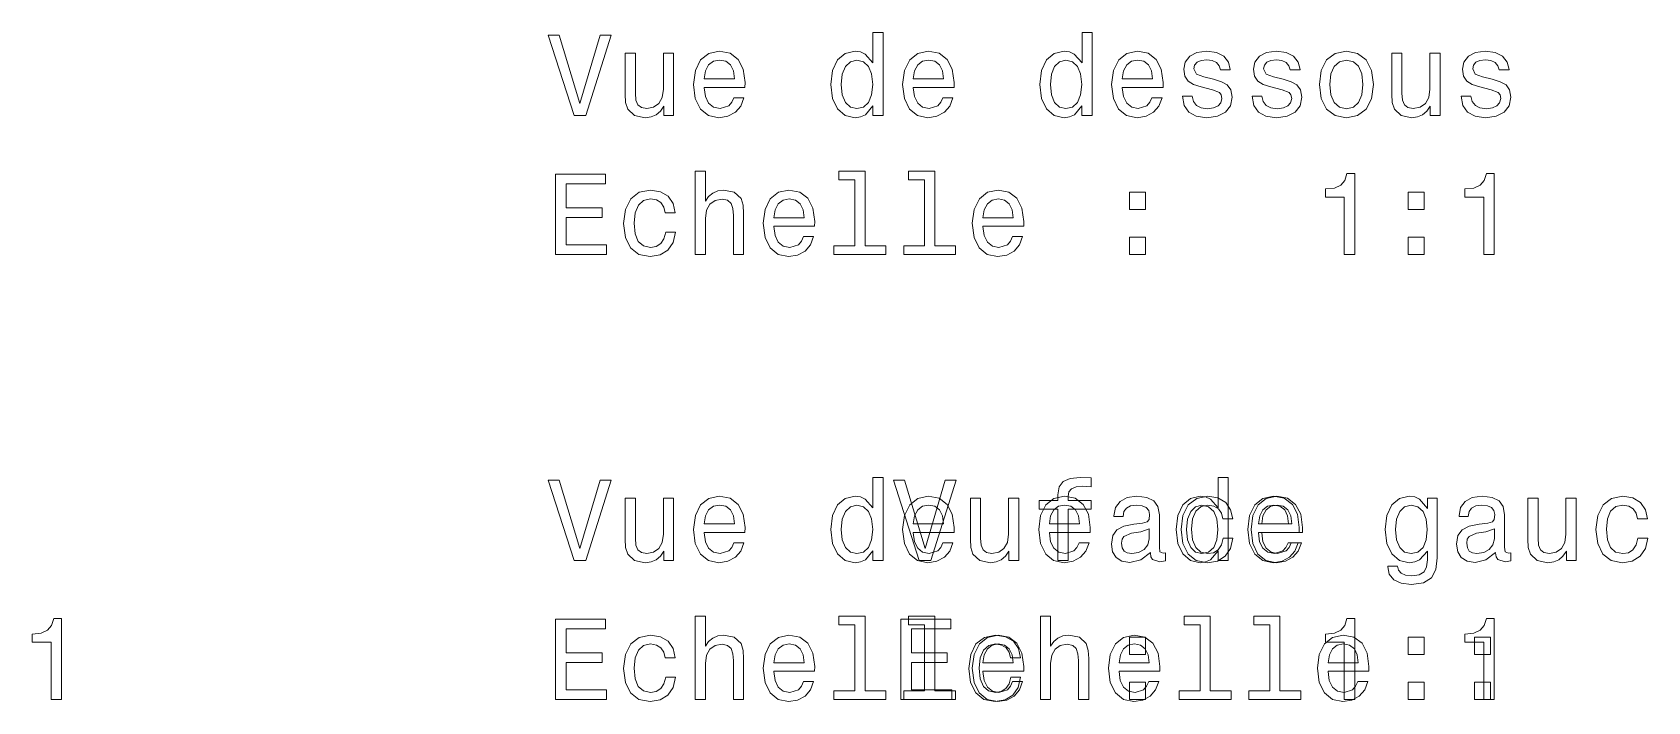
# Model space of a CAD drawing. Extents: x 291 to 834, y 188 to 661.
# Drawn here: x 438.2 to 508.6, y 317.9 to 347.1 of the extents above; entities that cross this region are included whole.
import ezdxf

# ---------------------------------------------------------------- set-up
doc = ezdxf.new("R2010")
doc.units = 0

msp = doc.modelspace()

# ---------------------------------------------------------------- linework, layer by layer
at = {"color": 7, "lineweight": 13}
for points in [[(474.823, 343.87), (474.823, 343.451), (475.267, 343.451), (475.267, 347.072), (474.828, 347.072), (474.828, 345.746), (474.49, 346.129), (474.284, 346.22), (474.047, 346.255), (473.618, 346.155), (473.285, 345.872), (473.068, 345.418), (472.993, 344.808), (473.068, 344.198), (473.285, 343.739), (473.618, 343.451), (474.047, 343.356), (474.284, 343.391), (474.495, 343.482)], [(483.931, 343.87), (483.931, 343.451), (484.375, 343.451), (484.375, 347.072), (483.936, 347.072), (483.936, 345.746), (483.598, 346.129), (483.392, 346.22), (483.155, 346.255), (482.726, 346.155), (482.393, 345.872), (482.176, 345.418), (482.101, 344.808), (482.176, 344.198), (482.393, 343.739), (482.726, 343.451), (483.155, 343.356), (483.392, 343.391), (483.604, 343.482)], [(462.936, 346.956), (462.059, 343.976), (461.156, 346.956), (460.677, 346.956), (461.807, 343.451), (462.311, 343.451), (463.415, 346.956)], [(466.139, 346.16), (465.695, 346.16), (465.695, 344.596), (465.645, 344.233), (465.498, 343.971), (465.271, 343.809), (464.974, 343.759), (464.737, 343.799), (464.586, 343.92), (464.5, 344.127), (464.48, 344.42), (464.48, 346.16), (464.036, 346.16), (464.036, 344.379), (464.051, 344.021), (464.147, 343.724), (464.439, 343.451), (464.908, 343.356), (465.16, 343.391), (465.377, 343.482), (465.564, 343.638), (465.715, 343.865), (465.715, 343.451), (466.139, 343.451)], [(467.475, 344.677), (469.25, 344.677), (469.256, 344.884), (469.175, 345.464), (468.953, 345.897), (468.6, 346.16), (468.131, 346.255), (467.672, 346.155), (467.319, 345.872), (467.092, 345.413), (467.011, 344.808), (467.087, 344.188), (467.314, 343.734), (467.662, 343.451), (468.116, 343.356), (468.509, 343.421), (468.832, 343.593), (469.069, 343.865), (469.205, 344.228), (468.766, 344.228), (468.676, 344.026), (468.544, 343.875), (468.171, 343.754), (467.884, 343.809), (467.667, 343.986), (467.526, 344.273), (467.475, 344.662)], [(467.475, 345.05), (467.531, 345.398), (467.667, 345.655), (467.874, 345.812), (468.146, 345.867), (468.413, 345.812), (468.62, 345.655), (468.746, 345.398), (468.792, 345.05)], [(474.122, 345.857), (474.415, 345.786), (474.637, 345.59), (474.768, 345.262), (474.818, 344.808), (474.768, 344.349), (474.637, 344.021), (474.415, 343.82), (474.122, 343.754), (473.845, 343.82), (473.633, 344.021), (473.492, 344.354), (473.446, 344.808), (473.492, 345.257), (473.633, 345.585), (473.845, 345.786)], [(476.583, 344.677), (478.359, 344.677), (478.364, 344.884), (478.283, 345.464), (478.061, 345.897), (477.708, 346.16), (477.239, 346.255), (476.78, 346.155), (476.427, 345.872), (476.2, 345.413), (476.119, 344.808), (476.195, 344.188), (476.422, 343.734), (476.77, 343.451), (477.224, 343.356), (477.617, 343.421), (477.94, 343.593), (478.177, 343.865), (478.313, 344.228), (477.874, 344.228), (477.784, 344.026), (477.652, 343.875), (477.279, 343.754), (476.992, 343.809), (476.775, 343.986), (476.634, 344.273), (476.583, 344.662)], [(476.583, 345.05), (476.639, 345.398), (476.775, 345.655), (476.982, 345.812), (477.254, 345.867), (477.521, 345.812), (477.728, 345.655), (477.854, 345.398), (477.9, 345.05)], [(483.23, 345.857), (483.523, 345.786), (483.745, 345.59), (483.876, 345.262), (483.926, 344.808), (483.876, 344.349), (483.745, 344.021), (483.523, 343.82), (483.23, 343.754), (482.953, 343.82), (482.741, 344.021), (482.6, 344.354), (482.555, 344.808), (482.6, 345.257), (482.741, 345.585), (482.953, 345.786)], [(485.691, 344.677), (487.467, 344.677), (487.472, 344.884), (487.391, 345.464), (487.169, 345.897), (486.816, 346.16), (486.347, 346.255), (485.888, 346.155), (485.535, 345.872), (485.308, 345.413), (485.227, 344.808), (485.303, 344.188), (485.53, 343.734), (485.878, 343.451), (486.332, 343.356), (486.725, 343.421), (487.048, 343.593), (487.285, 343.865), (487.421, 344.228), (486.982, 344.228), (486.892, 344.026), (486.761, 343.875), (486.387, 343.754), (486.1, 343.809), (485.883, 343.986), (485.742, 344.273), (485.691, 344.662)], [(485.691, 345.05), (485.747, 345.398), (485.883, 345.655), (486.09, 345.812), (486.362, 345.867), (486.629, 345.812), (486.836, 345.655), (486.962, 345.398), (487.008, 345.05)], [(489.665, 345.03), (489.237, 345.131), (488.919, 345.247), (488.813, 345.484), (488.843, 345.65), (488.949, 345.771), (489.121, 345.847), (489.368, 345.877), (489.605, 345.847), (489.792, 345.756), (489.913, 345.62), (489.963, 345.438), (490.397, 345.438), (490.397, 345.449), (490.321, 345.776), (490.114, 346.034), (489.792, 346.195), (489.368, 346.255), (488.939, 346.195), (488.627, 346.029), (488.43, 345.781), (488.369, 345.469), (488.415, 345.166), (488.556, 344.954), (488.788, 344.803), (489.126, 344.697), (489.62, 344.576), (489.923, 344.45), (490.003, 344.349), (490.034, 344.198), (489.988, 344.011), (489.867, 343.87), (489.671, 343.779), (489.408, 343.749), (489.131, 343.779), (488.929, 343.885), (488.793, 344.057), (488.738, 344.294), (488.309, 344.294), (488.379, 343.89), (488.586, 343.598), (488.914, 343.421), (489.368, 343.356), (489.842, 343.421), (490.19, 343.598), (490.402, 343.88), (490.477, 344.248), (490.422, 344.566), (490.266, 344.783), (490.008, 344.924)], [(492.702, 345.03), (492.273, 345.131), (491.955, 345.247), (491.849, 345.484), (491.879, 345.65), (491.985, 345.771), (492.157, 345.847), (492.404, 345.877), (492.641, 345.847), (492.828, 345.756), (492.949, 345.62), (492.999, 345.438), (493.433, 345.438), (493.433, 345.449), (493.357, 345.776), (493.15, 346.034), (492.828, 346.195), (492.404, 346.255), (491.975, 346.195), (491.663, 346.029), (491.466, 345.781), (491.405, 345.469), (491.451, 345.166), (491.592, 344.954), (491.824, 344.803), (492.162, 344.697), (492.656, 344.576), (492.959, 344.45), (493.039, 344.349), (493.07, 344.198), (493.024, 344.011), (492.903, 343.87), (492.707, 343.779), (492.444, 343.749), (492.167, 343.779), (491.965, 343.885), (491.829, 344.057), (491.774, 344.294), (491.345, 344.294), (491.415, 343.89), (491.622, 343.598), (491.95, 343.421), (492.404, 343.356), (492.878, 343.421), (493.226, 343.598), (493.438, 343.88), (493.513, 344.248), (493.458, 344.566), (493.302, 344.783), (493.044, 344.924)], [(494.28, 344.803), (494.361, 344.188), (494.593, 343.734), (494.961, 343.451), (495.455, 343.356), (495.944, 343.451), (496.312, 343.729), (496.544, 344.183), (496.63, 344.803), (496.544, 345.418), (496.312, 345.877), (495.944, 346.155), (495.455, 346.255), (494.961, 346.155), (494.593, 345.872), (494.361, 345.418)], [(494.734, 344.808), (494.779, 345.262), (494.921, 345.59), (495.147, 345.791), (495.455, 345.862), (495.758, 345.791), (495.985, 345.595), (496.126, 345.262), (496.176, 344.808), (496.126, 344.349), (495.985, 344.016), (495.758, 343.815), (495.455, 343.749), (495.147, 343.815), (494.921, 344.016), (494.779, 344.349)], [(499.535, 346.16), (499.091, 346.16), (499.091, 344.596), (499.041, 344.233), (498.895, 343.971), (498.668, 343.809), (498.37, 343.759), (498.133, 343.799), (497.982, 343.92), (497.896, 344.127), (497.876, 344.42), (497.876, 346.16), (497.432, 346.16), (497.432, 344.379), (497.447, 344.021), (497.543, 343.724), (497.836, 343.451), (498.305, 343.356), (498.557, 343.391), (498.774, 343.482), (498.96, 343.638), (499.111, 343.865), (499.111, 343.451), (499.535, 343.451)], [(501.81, 345.03), (501.381, 345.131), (501.063, 345.247), (500.957, 345.484), (500.988, 345.65), (501.093, 345.771), (501.265, 345.847), (501.512, 345.877), (501.749, 345.847), (501.936, 345.756), (502.057, 345.62), (502.107, 345.438), (502.541, 345.438), (502.541, 345.449), (502.465, 345.776), (502.258, 346.034), (501.936, 346.195), (501.512, 346.255), (501.083, 346.195), (500.771, 346.029), (500.574, 345.781), (500.513, 345.469), (500.559, 345.166), (500.7, 344.954), (500.932, 344.803), (501.27, 344.697), (501.764, 344.576), (502.067, 344.45), (502.147, 344.349), (502.178, 344.198), (502.132, 344.011), (502.011, 343.87), (501.815, 343.779), (501.552, 343.749), (501.275, 343.779), (501.073, 343.885), (500.937, 344.057), (500.882, 344.294), (500.453, 344.294), (500.524, 343.89), (500.73, 343.598), (501.058, 343.421), (501.512, 343.356), (501.986, 343.421), (502.334, 343.598), (502.546, 343.88), (502.622, 344.248), (502.566, 344.566), (502.41, 344.783), (502.152, 344.924)], [(461, 337.405), (463.219, 337.405), (463.219, 337.828), (461.464, 337.828), (461.464, 339.013), (463.027, 339.013), (463.027, 339.432), (461.464, 339.432), (461.464, 340.481), (463.178, 340.481), (463.178, 340.905), (461, 340.905)], [(467.087, 337.405), (467.531, 337.405), (467.531, 338.968), (467.576, 339.326), (467.722, 339.588), (467.949, 339.75), (468.252, 339.81), (468.494, 339.76), (468.645, 339.624), (468.721, 339.397), (468.746, 339.094), (468.746, 337.405), (469.19, 337.405), (469.19, 339.185), (469.17, 339.543), (469.079, 339.84), (468.781, 340.113), (468.318, 340.209), (468.065, 340.173), (467.848, 340.077), (467.667, 339.926), (467.531, 339.719), (467.531, 341.026), (467.087, 341.026)], [(474.042, 340.652), (474.042, 337.778), (473.129, 337.778), (473.129, 337.405), (475.393, 337.405), (475.393, 337.778), (474.485, 337.778), (474.485, 341.026), (473.346, 341.026), (473.346, 340.652)], [(477.078, 340.652), (477.078, 337.778), (476.165, 337.778), (476.165, 337.405), (478.429, 337.405), (478.429, 337.778), (477.521, 337.778), (477.521, 341.026), (476.382, 341.026), (476.382, 340.652)], [(495.364, 337.405), (495.823, 337.405), (495.823, 340.93), (495.48, 340.93), (495.39, 340.622), (495.208, 340.415), (494.931, 340.294), (494.547, 340.254), (494.547, 339.896), (495.364, 339.896)], [(501.436, 337.405), (501.895, 337.405), (501.895, 340.93), (501.552, 340.93), (501.462, 340.622), (501.28, 340.415), (501.003, 340.294), (500.619, 340.254), (500.619, 339.896), (501.436, 339.896)], [(465.776, 339.215), (466.214, 339.215), (466.124, 339.619), (465.907, 339.936), (465.569, 340.133), (465.13, 340.209), (464.646, 340.108), (464.278, 339.825), (464.046, 339.366), (463.965, 338.751), (464.041, 338.141), (464.268, 337.687), (464.626, 337.405), (465.115, 337.309), (465.549, 337.384), (465.887, 337.596), (466.119, 337.929), (466.22, 338.373), (465.796, 338.373), (465.72, 338.09), (465.579, 337.879), (465.377, 337.747), (465.13, 337.707), (464.823, 337.773), (464.601, 337.974), (464.464, 338.302), (464.419, 338.766), (464.464, 339.22), (464.606, 339.548), (464.833, 339.75), (465.13, 339.82), (465.392, 339.775), (465.589, 339.659), (465.72, 339.467)], [(470.511, 338.63), (472.286, 338.63), (472.292, 338.837), (472.211, 339.417), (471.989, 339.851), (471.636, 340.113), (471.167, 340.209), (470.708, 340.108), (470.355, 339.825), (470.128, 339.366), (470.047, 338.761), (470.123, 338.141), (470.35, 337.687), (470.698, 337.405), (471.152, 337.309), (471.545, 337.374), (471.868, 337.546), (472.105, 337.818), (472.241, 338.181), (471.802, 338.181), (471.712, 337.979), (471.58, 337.828), (471.207, 337.707), (470.92, 337.763), (470.703, 337.939), (470.562, 338.227), (470.511, 338.615)], [(479.619, 338.63), (481.395, 338.63), (481.4, 338.837), (481.319, 339.417), (481.097, 339.851), (480.744, 340.113), (480.275, 340.209), (479.816, 340.108), (479.463, 339.825), (479.236, 339.366), (479.155, 338.761), (479.231, 338.141), (479.458, 337.687), (479.806, 337.405), (480.26, 337.309), (480.653, 337.374), (480.976, 337.546), (481.213, 337.818), (481.349, 338.181), (480.91, 338.181), (480.82, 337.979), (480.689, 337.828), (480.315, 337.707), (480.028, 337.763), (479.811, 337.939), (479.67, 338.227), (479.619, 338.615)], [(485.999, 339.361), (486.695, 339.361), (486.695, 340.113), (485.999, 340.113)], [(498.143, 339.361), (498.839, 339.361), (498.839, 340.113), (498.143, 340.113)], [(470.511, 339.003), (470.567, 339.351), (470.703, 339.608), (470.91, 339.765), (471.182, 339.82), (471.449, 339.765), (471.656, 339.608), (471.782, 339.351), (471.828, 339.003)], [(479.619, 339.003), (479.675, 339.351), (479.811, 339.608), (480.018, 339.765), (480.29, 339.82), (480.557, 339.765), (480.764, 339.608), (480.89, 339.351), (480.936, 339.003)], [(485.999, 337.405), (486.695, 337.405), (486.695, 338.156), (485.999, 338.156)], [(498.143, 337.405), (498.839, 337.405), (498.839, 338.156), (498.143, 338.156)], [(462.936, 327.584), (462.059, 324.604), (461.156, 327.584), (460.677, 327.584), (461.807, 324.079), (462.311, 324.079), (463.415, 327.584)], [(474.823, 324.498), (474.823, 324.079), (475.267, 324.079), (475.267, 327.7), (474.828, 327.7), (474.828, 326.374), (474.49, 326.757), (474.284, 326.848), (474.047, 326.883), (473.618, 326.783), (473.285, 326.5), (473.068, 326.046), (472.993, 325.436), (473.068, 324.826), (473.285, 324.367), (473.618, 324.079), (474.047, 323.984), (474.284, 324.019), (474.495, 324.11)], [(477.974, 327.584), (477.097, 324.604), (476.194, 327.584), (475.715, 327.584), (476.845, 324.079), (477.349, 324.079), (478.454, 327.584)], [(482.882, 326.319), (482.882, 324.079), (483.326, 324.079), (483.326, 326.319), (484.335, 326.319), (484.335, 326.697), (483.326, 326.697), (483.326, 326.863), (483.361, 327.065), (483.477, 327.201), (483.674, 327.282), (483.957, 327.312), (484.335, 327.292), (484.335, 327.675), (483.856, 327.7), (483.422, 327.655), (483.119, 327.519), (482.938, 327.282), (482.882, 326.944), (482.882, 326.697), (482.07, 326.697), (482.07, 326.319)], [(489.861, 324.498), (489.861, 324.079), (490.305, 324.079), (490.305, 327.7), (489.866, 327.7), (489.866, 326.374), (489.528, 326.757), (489.322, 326.848), (489.085, 326.883), (488.656, 326.783), (488.323, 326.5), (488.106, 326.046), (488.031, 325.436), (488.106, 324.826), (488.323, 324.367), (488.656, 324.079), (489.085, 323.984), (489.322, 324.019), (489.534, 324.11)], [(466.139, 326.788), (465.695, 326.788), (465.695, 325.224), (465.645, 324.861), (465.498, 324.599), (465.271, 324.438), (464.974, 324.387), (464.737, 324.427), (464.586, 324.548), (464.5, 324.755), (464.48, 325.048), (464.48, 326.788), (464.036, 326.788), (464.036, 325.007), (464.051, 324.649), (464.147, 324.352), (464.439, 324.079), (464.908, 323.984), (465.16, 324.019), (465.377, 324.11), (465.564, 324.266), (465.715, 324.493), (465.715, 324.079), (466.139, 324.079)], [(467.475, 325.305), (469.25, 325.305), (469.256, 325.512), (469.175, 326.092), (468.953, 326.525), (468.6, 326.788), (468.131, 326.883), (467.672, 326.783), (467.319, 326.5), (467.092, 326.041), (467.011, 325.436), (467.087, 324.816), (467.314, 324.362), (467.662, 324.079), (468.116, 323.984), (468.509, 324.049), (468.832, 324.221), (469.069, 324.493), (469.205, 324.856), (468.766, 324.856), (468.676, 324.654), (468.544, 324.503), (468.171, 324.382), (467.884, 324.438), (467.667, 324.614), (467.526, 324.901), (467.475, 325.29)], [(476.583, 325.305), (478.359, 325.305), (478.364, 325.512), (478.283, 326.092), (478.061, 326.525), (477.708, 326.788), (477.239, 326.883), (476.78, 326.783), (476.427, 326.5), (476.2, 326.041), (476.119, 325.436), (476.195, 324.816), (476.422, 324.362), (476.77, 324.079), (477.224, 323.984), (477.617, 324.049), (477.94, 324.221), (478.177, 324.493), (478.313, 324.856), (477.874, 324.856), (477.784, 324.654), (477.652, 324.503), (477.279, 324.382), (476.992, 324.438), (476.775, 324.614), (476.634, 324.901), (476.583, 325.29)], [(481.177, 326.788), (480.733, 326.788), (480.733, 325.224), (480.683, 324.861), (480.536, 324.599), (480.309, 324.438), (480.012, 324.387), (479.775, 324.427), (479.624, 324.548), (479.538, 324.755), (479.518, 325.048), (479.518, 326.788), (479.074, 326.788), (479.074, 325.007), (479.089, 324.649), (479.185, 324.352), (479.477, 324.079), (479.946, 323.984), (480.198, 324.019), (480.415, 324.11), (480.602, 324.266), (480.753, 324.493), (480.753, 324.079), (481.177, 324.079)], [(482.513, 325.305), (484.289, 325.305), (484.294, 325.512), (484.213, 326.092), (483.991, 326.525), (483.638, 326.788), (483.169, 326.883), (482.71, 326.783), (482.357, 326.5), (482.13, 326.041), (482.049, 325.436), (482.125, 324.816), (482.352, 324.362), (482.7, 324.079), (483.154, 323.984), (483.547, 324.049), (483.87, 324.221), (484.107, 324.493), (484.243, 324.856), (483.804, 324.856), (483.714, 324.654), (483.582, 324.503), (483.209, 324.382), (482.922, 324.438), (482.705, 324.614), (482.564, 324.901), (482.513, 325.29)], [(486.912, 324.432), (486.912, 324.417), (486.937, 324.246), (487.013, 324.125), (487.33, 324.029), (487.578, 324.069), (487.578, 324.412), (487.472, 324.397), (487.33, 324.463), (487.305, 324.664), (487.305, 326.066), (487.245, 326.425), (487.068, 326.677), (486.761, 326.828), (486.327, 326.883), (485.903, 326.823), (485.591, 326.651), (485.394, 326.384), (485.328, 326.031), (485.328, 326.001), (485.727, 326.001), (485.762, 326.213), (485.873, 326.364), (486.055, 326.455), (486.312, 326.49), (486.559, 326.465), (486.735, 326.389), (486.841, 326.258), (486.877, 326.077), (486.856, 325.865), (486.776, 325.759), (486.574, 325.708), (486.196, 325.668), (485.762, 325.577), (485.454, 325.416), (485.273, 325.164), (485.217, 324.791), (485.268, 324.458), (485.424, 324.211), (485.676, 324.054), (486.024, 323.999), (486.493, 324.105)], [(490.064, 325.89), (490.503, 325.89), (490.412, 326.293), (490.195, 326.611), (489.857, 326.808), (489.418, 326.883), (488.934, 326.783), (488.566, 326.5), (488.334, 326.041), (488.253, 325.426), (488.329, 324.816), (488.556, 324.362), (488.914, 324.079), (489.403, 323.984), (489.837, 324.059), (490.175, 324.271), (490.407, 324.604), (490.508, 325.048), (490.084, 325.048), (490.008, 324.765), (489.867, 324.553), (489.665, 324.422), (489.418, 324.382), (489.111, 324.448), (488.889, 324.649), (488.753, 324.977), (488.707, 325.441), (488.753, 325.895), (488.894, 326.223), (489.121, 326.425), (489.418, 326.495), (489.681, 326.45), (489.877, 326.334), (490.008, 326.142)], [(491.621, 325.305), (493.397, 325.305), (493.402, 325.512), (493.321, 326.092), (493.099, 326.525), (492.746, 326.788), (492.277, 326.883), (491.818, 326.783), (491.465, 326.5), (491.238, 326.041), (491.157, 325.436), (491.233, 324.816), (491.46, 324.362), (491.808, 324.079), (492.262, 323.984), (492.655, 324.049), (492.978, 324.221), (493.215, 324.493), (493.351, 324.856), (492.912, 324.856), (492.822, 324.654), (492.691, 324.503), (492.317, 324.382), (492.03, 324.438), (491.813, 324.614), (491.672, 324.901), (491.621, 325.29)], [(491.763, 325.305), (493.539, 325.305), (493.544, 325.512), (493.463, 326.092), (493.241, 326.525), (492.888, 326.788), (492.419, 326.883), (491.96, 326.783), (491.607, 326.5), (491.38, 326.041), (491.299, 325.436), (491.375, 324.816), (491.602, 324.362), (491.95, 324.079), (492.404, 323.984), (492.797, 324.049), (493.12, 324.221), (493.357, 324.493), (493.493, 324.856), (493.055, 324.856), (492.964, 324.654), (492.833, 324.503), (492.459, 324.382), (492.172, 324.438), (491.955, 324.614), (491.814, 324.901), (491.763, 325.29)], [(499.413, 324.2), (499.413, 326.788), (498.99, 326.788), (498.99, 326.349), (498.642, 326.747), (498.43, 326.848), (498.193, 326.883), (497.764, 326.783), (497.431, 326.5), (497.214, 326.046), (497.139, 325.436), (497.214, 324.821), (497.431, 324.367), (497.764, 324.079), (498.193, 323.984), (498.435, 324.019), (498.637, 324.11), (498.99, 324.493), (498.99, 324.11), (498.949, 323.807), (498.838, 323.59), (498.626, 323.464), (498.309, 323.419), (498.031, 323.449), (497.835, 323.525), (497.719, 323.656), (497.683, 323.832), (497.255, 323.832), (497.255, 323.812), (497.32, 323.489), (497.522, 323.247), (497.845, 323.091), (498.284, 323.035), (498.808, 323.111), (499.156, 323.323), (499.353, 323.691)], [(501.95, 324.432), (501.95, 324.417), (501.975, 324.246), (502.051, 324.125), (502.368, 324.029), (502.616, 324.069), (502.616, 324.412), (502.51, 324.397), (502.368, 324.463), (502.343, 324.664), (502.343, 326.066), (502.283, 326.425), (502.106, 326.677), (501.799, 326.828), (501.365, 326.883), (500.941, 326.823), (500.629, 326.651), (500.432, 326.384), (500.366, 326.031), (500.366, 326.001), (500.765, 326.001), (500.8, 326.213), (500.911, 326.364), (501.093, 326.455), (501.35, 326.49), (501.597, 326.465), (501.773, 326.389), (501.879, 326.258), (501.915, 326.077), (501.894, 325.865), (501.814, 325.759), (501.612, 325.708), (501.234, 325.668), (500.8, 325.577), (500.492, 325.416), (500.311, 325.164), (500.255, 324.791), (500.306, 324.458), (500.462, 324.211), (500.714, 324.054), (501.062, 323.999), (501.531, 324.105)], [(505.465, 326.788), (505.021, 326.788), (505.021, 325.224), (504.971, 324.861), (504.825, 324.599), (504.598, 324.438), (504.3, 324.387), (504.063, 324.427), (503.912, 324.548), (503.826, 324.755), (503.806, 325.048), (503.806, 326.788), (503.362, 326.788), (503.362, 325.007), (503.377, 324.649), (503.473, 324.352), (503.766, 324.079), (504.234, 323.984), (504.487, 324.019), (504.704, 324.11), (504.89, 324.266), (505.041, 324.493), (505.041, 324.079), (505.465, 324.079)], [(508.138, 325.89), (508.577, 325.89), (508.486, 326.293), (508.269, 326.611), (507.931, 326.808), (507.492, 326.883), (507.008, 326.783), (506.64, 326.5), (506.408, 326.041), (506.327, 325.426), (506.403, 324.816), (506.63, 324.362), (506.988, 324.079), (507.477, 323.984), (507.911, 324.059), (508.249, 324.271), (508.481, 324.604), (508.582, 325.048), (508.158, 325.048), (508.082, 324.765), (507.941, 324.553), (507.74, 324.422), (507.492, 324.382), (507.185, 324.448), (506.963, 324.649), (506.827, 324.977), (506.781, 325.441), (506.827, 325.895), (506.968, 326.223), (507.195, 326.425), (507.492, 326.495), (507.755, 326.45), (507.951, 326.334), (508.082, 326.142)], [(467.475, 325.678), (467.531, 326.026), (467.667, 326.283), (467.874, 326.44), (468.146, 326.495), (468.413, 326.44), (468.62, 326.283), (468.746, 326.026), (468.792, 325.678)], [(474.122, 326.485), (474.415, 326.414), (474.637, 326.218), (474.768, 325.89), (474.818, 325.436), (474.768, 324.977), (474.637, 324.649), (474.415, 324.448), (474.122, 324.382), (473.845, 324.448), (473.633, 324.649), (473.492, 324.982), (473.446, 325.436), (473.492, 325.885), (473.633, 326.213), (473.845, 326.414)], [(476.583, 325.678), (476.639, 326.026), (476.775, 326.283), (476.982, 326.44), (477.254, 326.495), (477.521, 326.44), (477.728, 326.283), (477.854, 326.026), (477.9, 325.678)], [(482.513, 325.678), (482.569, 326.026), (482.705, 326.283), (482.912, 326.44), (483.184, 326.495), (483.451, 326.44), (483.658, 326.283), (483.784, 326.026), (483.83, 325.678)], [(489.16, 326.485), (489.453, 326.414), (489.675, 326.218), (489.806, 325.89), (489.856, 325.436), (489.806, 324.977), (489.675, 324.649), (489.453, 324.448), (489.16, 324.382), (488.883, 324.448), (488.671, 324.649), (488.53, 324.982), (488.484, 325.436), (488.53, 325.885), (488.671, 326.213), (488.883, 326.414)], [(491.621, 325.678), (491.677, 326.026), (491.813, 326.283), (492.02, 326.44), (492.292, 326.495), (492.559, 326.44), (492.766, 326.283), (492.892, 326.026), (492.938, 325.678)], [(491.763, 325.678), (491.819, 326.026), (491.955, 326.283), (492.162, 326.44), (492.434, 326.495), (492.702, 326.44), (492.908, 326.283), (493.034, 326.026), (493.08, 325.678)], [(497.598, 325.436), (497.643, 325.885), (497.779, 326.218), (497.991, 326.414), (498.273, 326.485), (498.571, 326.414), (498.793, 326.218), (498.929, 325.885), (498.979, 325.436), (498.929, 324.977), (498.793, 324.649), (498.571, 324.448), (498.273, 324.382), (497.991, 324.448), (497.779, 324.649), (497.643, 324.982)], [(486.861, 325.028), (486.801, 324.765), (486.64, 324.564), (486.397, 324.432), (486.1, 324.387), (485.908, 324.412), (485.772, 324.493), (485.686, 324.634), (485.661, 324.831), (485.681, 325.007), (485.762, 325.133), (486.085, 325.275), (486.493, 325.335), (486.861, 325.456)], [(501.9, 325.028), (501.839, 324.765), (501.678, 324.564), (501.436, 324.432), (501.138, 324.387), (500.946, 324.412), (500.81, 324.493), (500.724, 324.634), (500.699, 324.831), (500.719, 325.007), (500.8, 325.133), (501.123, 325.275), (501.531, 325.335), (501.9, 325.456)], [(467.087, 318.033), (467.531, 318.033), (467.531, 319.596), (467.576, 319.954), (467.722, 320.216), (467.949, 320.378), (468.252, 320.438), (468.494, 320.388), (468.645, 320.252), (468.721, 320.025), (468.746, 319.722), (468.746, 318.033), (469.19, 318.033), (469.19, 319.813), (469.17, 320.171), (469.079, 320.468), (468.781, 320.741), (468.318, 320.837), (468.065, 320.801), (467.848, 320.706), (467.667, 320.554), (467.531, 320.347), (467.531, 321.654), (467.087, 321.654)], [(474.042, 321.28), (474.042, 318.406), (473.129, 318.406), (473.129, 318.033), (475.393, 318.033), (475.393, 318.406), (474.485, 318.406), (474.485, 321.654), (473.346, 321.654), (473.346, 321.28)], [(477.078, 321.28), (477.078, 318.406), (476.165, 318.406), (476.165, 318.033), (478.429, 318.033), (478.429, 318.406), (477.521, 318.406), (477.521, 321.654), (476.382, 321.654), (476.382, 321.28)], [(482.125, 318.033), (482.569, 318.033), (482.569, 319.596), (482.614, 319.954), (482.76, 320.216), (482.987, 320.378), (483.29, 320.438), (483.532, 320.388), (483.683, 320.252), (483.759, 320.025), (483.784, 319.722), (483.784, 318.033), (484.228, 318.033), (484.228, 319.813), (484.208, 320.171), (484.117, 320.468), (483.82, 320.741), (483.356, 320.837), (483.103, 320.801), (482.887, 320.706), (482.705, 320.554), (482.569, 320.347), (482.569, 321.654), (482.125, 321.654)], [(489.08, 321.28), (489.08, 318.406), (488.167, 318.406), (488.167, 318.033), (490.431, 318.033), (490.431, 318.406), (489.523, 318.406), (489.523, 321.654), (488.384, 321.654), (488.384, 321.28)], [(492.116, 321.28), (492.116, 318.406), (491.203, 318.406), (491.203, 318.033), (493.467, 318.033), (493.467, 318.406), (492.559, 318.406), (492.559, 321.654), (491.42, 321.654), (491.42, 321.28)], [(439.017, 318.033), (439.476, 318.033), (439.476, 321.558), (439.133, 321.558), (439.042, 321.25), (438.86, 321.043), (438.583, 320.922), (438.2, 320.882), (438.2, 320.524), (439.017, 320.524)], [(461, 318.033), (463.219, 318.033), (463.219, 318.456), (461.464, 318.456), (461.464, 319.641), (463.027, 319.641), (463.027, 320.06), (461.464, 320.06), (461.464, 321.109), (463.178, 321.109), (463.178, 321.533), (461, 321.533)], [(476.038, 318.033), (478.257, 318.033), (478.257, 318.456), (476.502, 318.456), (476.502, 319.641), (478.065, 319.641), (478.065, 320.06), (476.502, 320.06), (476.502, 321.109), (478.216, 321.109), (478.216, 321.533), (476.038, 321.533)], [(495.364, 318.033), (495.823, 318.033), (495.823, 321.558), (495.48, 321.558), (495.39, 321.25), (495.208, 321.043), (494.931, 320.922), (494.547, 320.882), (494.547, 320.524), (495.364, 320.524)], [(501.436, 318.033), (501.895, 318.033), (501.895, 321.558), (501.552, 321.558), (501.462, 321.25), (501.28, 321.043), (501.003, 320.922), (500.619, 320.882), (500.619, 320.524), (501.436, 320.524)], [(465.776, 319.843), (466.214, 319.843), (466.124, 320.247), (465.907, 320.564), (465.569, 320.761), (465.13, 320.837), (464.646, 320.736), (464.278, 320.453), (464.046, 319.994), (463.965, 319.379), (464.041, 318.769), (464.268, 318.315), (464.626, 318.033), (465.115, 317.937), (465.549, 318.012), (465.887, 318.224), (466.119, 318.557), (466.22, 319.001), (465.796, 319.001), (465.72, 318.718), (465.579, 318.507), (465.377, 318.376), (465.13, 318.335), (464.823, 318.401), (464.601, 318.602), (464.464, 318.93), (464.419, 319.394), (464.464, 319.848), (464.606, 320.176), (464.833, 320.378), (465.13, 320.448), (465.392, 320.403), (465.589, 320.287), (465.72, 320.095)], [(470.511, 319.258), (472.286, 319.258), (472.292, 319.465), (472.211, 320.045), (471.989, 320.479), (471.636, 320.741), (471.167, 320.837), (470.708, 320.736), (470.355, 320.453), (470.128, 319.994), (470.047, 319.389), (470.123, 318.769), (470.35, 318.315), (470.698, 318.033), (471.152, 317.937), (471.545, 318.002), (471.868, 318.174), (472.105, 318.446), (472.241, 318.809), (471.802, 318.809), (471.712, 318.608), (471.58, 318.456), (471.207, 318.335), (470.92, 318.391), (470.703, 318.567), (470.562, 318.855), (470.511, 319.243)], [(470.511, 319.631), (470.567, 319.979), (470.703, 320.236), (470.91, 320.393), (471.182, 320.448), (471.449, 320.393), (471.656, 320.236), (471.782, 319.979), (471.828, 319.631)], [(480.814, 319.843), (481.253, 319.843), (481.162, 320.247), (480.945, 320.564), (480.607, 320.761), (480.168, 320.837), (479.684, 320.736), (479.316, 320.453), (479.084, 319.994), (479.003, 319.379), (479.079, 318.769), (479.306, 318.315), (479.664, 318.033), (480.153, 317.937), (480.587, 318.012), (480.925, 318.224), (481.157, 318.557), (481.258, 319.001), (480.834, 319.001), (480.758, 318.718), (480.617, 318.507), (480.415, 318.376), (480.168, 318.335), (479.861, 318.401), (479.639, 318.602), (479.503, 318.93), (479.457, 319.394), (479.503, 319.848), (479.644, 320.176), (479.871, 320.378), (480.168, 320.448), (480.43, 320.403), (480.627, 320.287), (480.758, 320.095)], [(479.619, 319.258), (481.395, 319.258), (481.4, 319.465), (481.319, 320.045), (481.097, 320.479), (480.744, 320.741), (480.275, 320.837), (479.816, 320.736), (479.463, 320.453), (479.236, 319.994), (479.155, 319.389), (479.231, 318.769), (479.458, 318.315), (479.806, 318.033), (480.26, 317.937), (480.653, 318.002), (480.976, 318.174), (481.213, 318.446), (481.349, 318.809), (480.91, 318.809), (480.82, 318.608), (480.689, 318.456), (480.315, 318.335), (480.028, 318.391), (479.811, 318.567), (479.67, 318.855), (479.619, 319.243)], [(479.619, 319.631), (479.675, 319.979), (479.811, 320.236), (480.018, 320.393), (480.29, 320.448), (480.557, 320.393), (480.764, 320.236), (480.89, 319.979), (480.936, 319.631)], [(485.549, 319.258), (487.325, 319.258), (487.33, 319.465), (487.249, 320.045), (487.027, 320.479), (486.674, 320.741), (486.205, 320.837), (485.746, 320.736), (485.393, 320.453), (485.166, 319.994), (485.085, 319.389), (485.161, 318.769), (485.388, 318.315), (485.736, 318.033), (486.19, 317.937), (486.583, 318.002), (486.906, 318.174), (487.143, 318.446), (487.279, 318.809), (486.84, 318.809), (486.75, 318.608), (486.618, 318.456), (486.245, 318.335), (485.958, 318.391), (485.741, 318.567), (485.6, 318.855), (485.549, 319.243)], [(485.549, 319.631), (485.605, 319.979), (485.741, 320.236), (485.948, 320.393), (486.22, 320.448), (486.487, 320.393), (486.694, 320.236), (486.82, 319.979), (486.866, 319.631)], [(485.999, 319.989), (486.695, 319.989), (486.695, 320.741), (485.999, 320.741)], [(494.657, 319.258), (496.433, 319.258), (496.438, 319.465), (496.357, 320.045), (496.135, 320.479), (495.782, 320.741), (495.313, 320.837), (494.854, 320.736), (494.501, 320.453), (494.274, 319.994), (494.193, 319.389), (494.269, 318.769), (494.496, 318.315), (494.844, 318.033), (495.298, 317.937), (495.691, 318.002), (496.014, 318.174), (496.251, 318.446), (496.387, 318.809), (495.948, 318.809), (495.858, 318.608), (495.727, 318.456), (495.353, 318.335), (495.066, 318.391), (494.849, 318.567), (494.708, 318.855), (494.657, 319.243)], [(494.657, 319.631), (494.713, 319.979), (494.849, 320.236), (495.056, 320.393), (495.328, 320.448), (495.595, 320.393), (495.802, 320.236), (495.928, 319.979), (495.974, 319.631)], [(498.143, 319.989), (498.839, 319.989), (498.839, 320.741), (498.143, 320.741)], [(501.037, 319.989), (501.733, 319.989), (501.733, 320.741), (501.037, 320.741)], [(485.999, 318.033), (486.695, 318.033), (486.695, 318.784), (485.999, 318.784)], [(498.143, 318.033), (498.839, 318.033), (498.839, 318.784), (498.143, 318.784)], [(501.037, 318.033), (501.733, 318.033), (501.733, 318.784), (501.037, 318.784)]]:
    msp.add_lwpolyline(points, close=True, dxfattribs=at)

doc.saveas('drawing.dxf')
